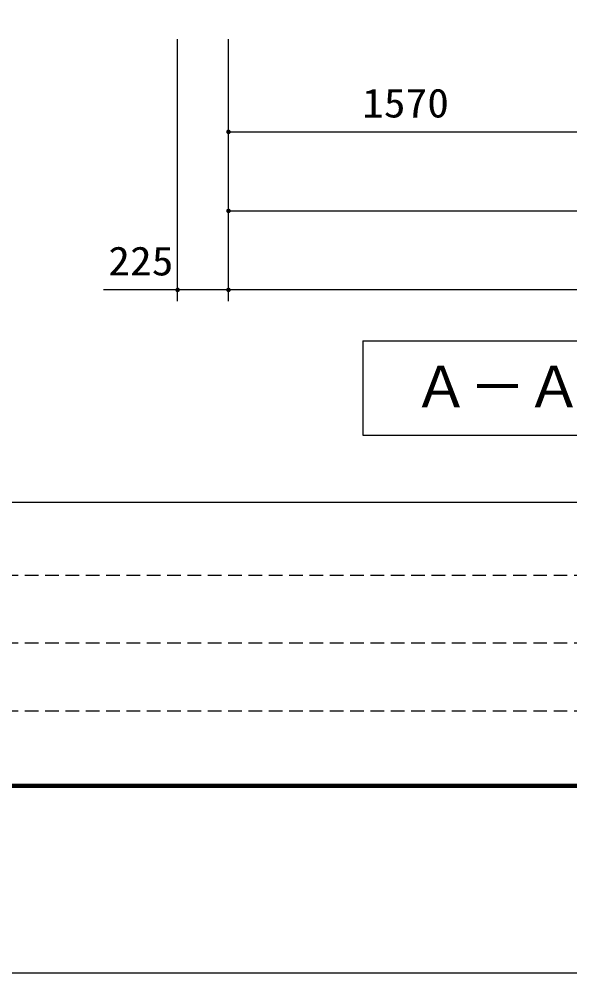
# Model space of a CAD drawing. Units: millimetres, scale not verified. Extents: x -14850 to 14850, y -10500 to 10500.
# Drawn here: x -10305 to -7868, y -10500 to -6276 of the extents above; entities that cross this region are included whole.
import ezdxf
from ezdxf.enums import TextEntityAlignment as Align

# ---------------------------------------------------------------- set-up
doc = ezdxf.new("R2010")
doc.units = ezdxf.units.MM
doc.header["$LTSCALE"] = 50
doc.linetypes.add('DASHED1', pattern=[1.8, 1.2, -0.6])
for name, color, linetype, lineweight in [('0-3_製作', 5, 'Continuous', 25), ('0-5_水管', 3, 'Continuous', 25), ('0-7_図面枠', 7, 'Continuous', 25), ('0-8_Axis_waku', 7, 'Continuous', 25)]:
    doc.layers.add(name, color=color, linetype=linetype, lineweight=lineweight)
doc.styles.add('ＭＳ ゴシック', font='')
doc.styles.get('ＭＳ ゴシック').set_extended_font_data('MS Gothic')

msp = doc.modelspace()

# ---------------------------------------------------------------- linework, layer by layer
at = {"layer": '0-3_製作', "color": 2}
for p, q in [((-9604, -7525.02), (-9604, -6364)), ((-9379, -7525.02), (-9379, -6364)), ((-9379, -6775.02), (-7809, -6775.02)), ((-9379, -7125.02), (-4729, -7125.02)), ((-9604, -7475.02), (-9931.47, -7475.02)), ((-9379, -7475.02), (-9604, -7475.02)), ((-4119, -7475.02), (-9379, -7475.02))]:
    msp.add_line(p, q, dxfattribs=at)
at = {"layer": '0-3_製作'}
for points in [[(-9388.98, -6774.39), (-9379, -6775.02), (-9389, -6775.02)], [(-9389, -6775.02), (-9383.26, -6784.07), (-9388.92, -6776.27)], [(-9389, -6775.02), (-9382.09, -6784.53), (-9383.26, -6784.07)], [(-9379, -6775.02), (-9382.09, -6784.53), (-9389, -6775.02)], [(-9388.82, -6773.14), (-9379, -6775.02), (-9388.98, -6774.39)], [(-9388.92, -6776.27), (-9384.36, -6783.46), (-9388.68, -6777.51)], [(-9388.92, -6776.27), (-9383.26, -6784.07), (-9384.36, -6783.46)], [(-9388.51, -6771.93), (-9379, -6775.02), (-9388.82, -6773.14)], [(-9388.68, -6777.51), (-9385.37, -6782.72), (-9388.3, -6778.7)], [(-9388.68, -6777.51), (-9384.36, -6783.46), (-9385.37, -6782.72)], [(-9388.05, -6770.76), (-9379, -6775.02), (-9388.51, -6771.93)], [(-9388.3, -6778.7), (-9386.29, -6781.86), (-9387.76, -6779.84)], [(-9388.3, -6778.7), (-9385.37, -6782.72), (-9386.29, -6781.86)], [(-9387.44, -6769.66), (-9379, -6775.02), (-9388.05, -6770.76)], [(-9387.76, -6779.84), (-9386.29, -6781.86), (-9387.09, -6780.9)], [(-9386.7, -6768.64), (-9379, -6775.02), (-9387.44, -6769.66)], [(-9385.84, -6767.73), (-9379, -6775.02), (-9386.7, -6768.64)], [(-9384.88, -6766.93), (-9379, -6775.02), (-9385.84, -6767.73)], [(-9383.82, -6766.26), (-9379, -6775.02), (-9384.88, -6766.93)], [(-9383.82, -6766.26), (-9379, -6765.02), (-9379, -6775.02)], [(-9382.68, -6765.72), (-9379, -6765.02), (-9383.82, -6766.26)], [(-9381.49, -6765.33), (-9379, -6765.02), (-9382.68, -6765.72)], [(-9379, -6775.02), (-9380.87, -6784.84), (-9382.09, -6784.53)], [(-9380.25, -6765.1), (-9379, -6765.02), (-9381.49, -6765.33)], [(-9379, -6775.02), (-9379.63, -6785), (-9380.87, -6784.84)], [(-9379, -6775.02), (-9379, -6785.02), (-9379.63, -6785)], [(-9379, -6765.02), (-9369, -6775.02), (-9379, -6775.02)], [(-9378.37, -6765.04), (-9369, -6775.02), (-9379, -6765.02)], [(-9379, -6775.02), (-9377.75, -6784.94), (-9379, -6785.02)], [(-9379, -6775.02), (-9376.51, -6784.7), (-9377.75, -6784.94)], [(-9379, -6775.02), (-9375.32, -6784.32), (-9376.51, -6784.7)], [(-9379, -6775.02), (-9374.18, -6783.78), (-9375.32, -6784.32)], [(-9379, -6775.02), (-9373.12, -6783.11), (-9374.18, -6783.78)], [(-9369, -6775.02), (-9373.12, -6783.11), (-9379, -6775.02)], [(-9377.12, -6765.2), (-9369, -6775.02), (-9378.37, -6765.04)], [(-9375.91, -6765.51), (-9369, -6775.02), (-9377.12, -6765.2)], [(-9374.74, -6765.97), (-9369, -6775.02), (-9375.91, -6765.51)], [(-9374.74, -6765.97), (-9369.08, -6773.77), (-9369, -6775.02)], [(-9373.64, -6766.58), (-9369.08, -6773.77), (-9374.74, -6765.97)], [(-9373.64, -6766.58), (-9369.31, -6772.53), (-9369.08, -6773.77)], [(-9372.62, -6767.31), (-9369.31, -6772.53), (-9373.64, -6766.58)], [(-9369, -6775.02), (-9372.15, -6782.31), (-9373.12, -6783.11)], [(-9372.62, -6767.31), (-9369.7, -6771.34), (-9369.31, -6772.53)], [(-9371.71, -6768.17), (-9369.7, -6771.34), (-9372.62, -6767.31)], [(-9369, -6775.02), (-9371.29, -6781.39), (-9372.15, -6782.31)], [(-9371.71, -6768.17), (-9370.24, -6770.2), (-9369.7, -6771.34)], [(-9370.91, -6769.14), (-9370.24, -6770.2), (-9371.71, -6768.17)], [(-9369, -6775.02), (-9370.56, -6780.38), (-9371.29, -6781.39)], [(-9369, -6775.02), (-9369.95, -6779.28), (-9370.56, -6780.38)], [(-9369, -6775.02), (-9369.49, -6778.11), (-9369.95, -6779.28)], [(-9369, -6775.02), (-9369.18, -6776.89), (-9369.49, -6778.11)], [(-9369, -6775.02), (-9369.02, -6775.65), (-9369.18, -6776.89)], [(-9388.98, -7124.39), (-9379, -7125.02), (-9389, -7125.02)], [(-9389, -7125.02), (-9382.09, -7134.53), (-9388.92, -7126.27)], [(-9389, -7125.02), (-9380.87, -7134.84), (-9382.09, -7134.53)], [(-9379, -7125.02), (-9380.87, -7134.84), (-9389, -7125.02)], [(-9388.82, -7123.14), (-9379, -7125.02), (-9388.98, -7124.39)], [(-9388.92, -7126.27), (-9383.26, -7134.07), (-9388.68, -7127.51)], [(-9388.92, -7126.27), (-9382.09, -7134.53), (-9383.26, -7134.07)], [(-9388.51, -7121.93), (-9379, -7125.02), (-9388.82, -7123.14)], [(-9388.68, -7127.51), (-9384.36, -7133.46), (-9388.3, -7128.7)], [(-9388.68, -7127.51), (-9383.26, -7134.07), (-9384.36, -7133.46)], [(-9388.05, -7120.76), (-9379, -7125.02), (-9388.51, -7121.93)], [(-9388.3, -7128.7), (-9385.37, -7132.72), (-9387.76, -7129.84)], [(-9388.3, -7128.7), (-9384.36, -7133.46), (-9385.37, -7132.72)], [(-9387.44, -7119.66), (-9379, -7125.02), (-9388.05, -7120.76)], [(-9387.76, -7129.84), (-9386.29, -7131.86), (-9387.09, -7130.9)], [(-9387.76, -7129.84), (-9385.37, -7132.72), (-9386.29, -7131.86)], [(-9386.7, -7118.64), (-9379, -7125.02), (-9387.44, -7119.66)], [(-9385.84, -7117.73), (-9379, -7125.02), (-9386.7, -7118.64)], [(-9384.88, -7116.93), (-9379, -7125.02), (-9385.84, -7117.73)], [(-9384.88, -7116.93), (-9379, -7115.02), (-9379, -7125.02)], [(-9383.82, -7116.26), (-9379, -7115.02), (-9384.88, -7116.93)], [(-9382.68, -7115.72), (-9379, -7115.02), (-9383.82, -7116.26)], [(-9381.49, -7115.33), (-9379, -7115.02), (-9382.68, -7115.72)], [(-9380.25, -7115.1), (-9379, -7115.02), (-9381.49, -7115.33)], [(-9379, -7125.02), (-9379.63, -7135), (-9380.87, -7134.84)], [(-9379, -7125.02), (-9379, -7135.02), (-9379.63, -7135)], [(-9379, -7115.02), (-9369, -7125.02), (-9379, -7125.02)], [(-9378.37, -7115.04), (-9369, -7125.02), (-9379, -7115.02)], [(-9379, -7125.02), (-9377.75, -7134.94), (-9379, -7135.02)], [(-9379, -7125.02), (-9376.51, -7134.7), (-9377.75, -7134.94)], [(-9379, -7125.02), (-9375.32, -7134.32), (-9376.51, -7134.7)], [(-9379, -7125.02), (-9374.18, -7133.78), (-9375.32, -7134.32)], [(-9379, -7125.02), (-9373.12, -7133.11), (-9374.18, -7133.78)], [(-9379, -7125.02), (-9372.15, -7132.31), (-9373.12, -7133.11)], [(-9369, -7125.02), (-9372.15, -7132.31), (-9379, -7125.02)], [(-9377.12, -7115.2), (-9369, -7125.02), (-9378.37, -7115.04)], [(-9375.91, -7115.51), (-9369, -7125.02), (-9377.12, -7115.2)], [(-9375.91, -7115.51), (-9369.08, -7123.77), (-9369, -7125.02)], [(-9374.74, -7115.97), (-9369.08, -7123.77), (-9375.91, -7115.51)], [(-9374.74, -7115.97), (-9369.31, -7122.53), (-9369.08, -7123.77)], [(-9373.64, -7116.58), (-9369.31, -7122.53), (-9374.74, -7115.97)], [(-9373.64, -7116.58), (-9369.7, -7121.34), (-9369.31, -7122.53)], [(-9372.62, -7117.31), (-9369.7, -7121.34), (-9373.64, -7116.58)], [(-9372.62, -7117.31), (-9370.24, -7120.2), (-9369.7, -7121.34)], [(-9371.71, -7118.17), (-9370.24, -7120.2), (-9372.62, -7117.31)], [(-9369, -7125.02), (-9371.29, -7131.39), (-9372.15, -7132.31)], [(-9371.71, -7118.17), (-9370.91, -7119.14), (-9370.24, -7120.2)], [(-9369, -7125.02), (-9370.56, -7130.38), (-9371.29, -7131.39)], [(-9369, -7125.02), (-9369.95, -7129.28), (-9370.56, -7130.38)], [(-9369, -7125.02), (-9369.49, -7128.11), (-9369.95, -7129.28)], [(-9369, -7125.02), (-9369.18, -7126.89), (-9369.49, -7128.11)], [(-9369, -7125.02), (-9369.02, -7125.65), (-9369.18, -7126.89)], [(-9613.98, -7474.39), (-9604, -7475.02), (-9614, -7475.02)], [(-9614, -7475.02), (-9607.09, -7484.53), (-9613.92, -7476.27)], [(-9614, -7475.02), (-9605.87, -7484.84), (-9607.09, -7484.53)], [(-9604, -7475.02), (-9605.87, -7484.84), (-9614, -7475.02)], [(-9613.82, -7473.14), (-9604, -7475.02), (-9613.98, -7474.39)], [(-9613.92, -7476.27), (-9608.26, -7484.07), (-9613.68, -7477.51)], [(-9613.92, -7476.27), (-9607.09, -7484.53), (-9608.26, -7484.07)], [(-9613.51, -7471.93), (-9604, -7475.02), (-9613.82, -7473.14)], [(-9613.05, -7470.76), (-9604, -7475.02), (-9613.51, -7471.93)], [(-9612.44, -7469.66), (-9604, -7475.02), (-9613.05, -7470.76)], [(-9611.7, -7468.64), (-9604, -7475.02), (-9612.44, -7469.66)], [(-9610.84, -7467.73), (-9604, -7475.02), (-9611.7, -7468.64)], [(-9609.88, -7466.93), (-9604, -7475.02), (-9610.84, -7467.73)], [(-9609.88, -7466.93), (-9604, -7465.02), (-9604, -7475.02)], [(-9608.82, -7466.26), (-9604, -7465.02), (-9609.88, -7466.93)], [(-9607.68, -7465.72), (-9604, -7465.02), (-9608.82, -7466.26)], [(-9606.49, -7465.33), (-9604, -7465.02), (-9607.68, -7465.72)], [(-9605.25, -7465.1), (-9604, -7465.02), (-9606.49, -7465.33)], [(-9604, -7475.02), (-9604.63, -7485), (-9605.87, -7484.84)], [(-9604, -7475.02), (-9604, -7485.02), (-9604.63, -7485)], [(-9604, -7465.02), (-9594, -7475.02), (-9604, -7475.02)], [(-9603.37, -7465.04), (-9594, -7475.02), (-9604, -7465.02)], [(-9604, -7475.02), (-9602.74, -7484.94), (-9604, -7485.02)], [(-9604, -7475.02), (-9601.51, -7484.7), (-9602.74, -7484.94)], [(-9604, -7475.02), (-9600.32, -7484.32), (-9601.51, -7484.7)], [(-9604, -7475.02), (-9599.18, -7483.78), (-9600.32, -7484.32)], [(-9604, -7475.02), (-9598.12, -7483.11), (-9599.18, -7483.78)], [(-9604, -7475.02), (-9597.15, -7482.31), (-9598.12, -7483.11)], [(-9594, -7475.02), (-9597.15, -7482.31), (-9604, -7475.02)], [(-9602.12, -7465.2), (-9594, -7475.02), (-9603.37, -7465.04)], [(-9600.91, -7465.51), (-9594, -7475.02), (-9602.12, -7465.2)], [(-9600.91, -7465.51), (-9594.08, -7473.77), (-9594, -7475.02)], [(-9599.74, -7465.97), (-9594.08, -7473.77), (-9600.91, -7465.51)], [(-9599.74, -7465.97), (-9594.31, -7472.53), (-9594.08, -7473.77)], [(-9598.64, -7466.58), (-9594.31, -7472.53), (-9599.74, -7465.97)], [(-9598.64, -7466.58), (-9594.7, -7471.34), (-9594.31, -7472.53)], [(-9597.62, -7467.31), (-9594.7, -7471.34), (-9598.64, -7466.58)], [(-9597.62, -7467.31), (-9595.24, -7470.2), (-9594.7, -7471.34)], [(-9596.71, -7468.17), (-9595.24, -7470.2), (-9597.62, -7467.31)], [(-9594, -7475.02), (-9596.29, -7481.39), (-9597.15, -7482.31)], [(-9596.71, -7468.17), (-9595.91, -7469.14), (-9595.24, -7470.2)], [(-9594, -7475.02), (-9595.56, -7480.38), (-9596.29, -7481.39)], [(-9594, -7475.02), (-9594.95, -7479.28), (-9595.56, -7480.38)], [(-9594, -7475.02), (-9594.49, -7478.11), (-9594.95, -7479.28)], [(-9594, -7475.02), (-9594.18, -7476.89), (-9594.49, -7478.11)], [(-9594, -7475.02), (-9594.02, -7475.65), (-9594.18, -7476.89)], [(-9388.98, -7474.39), (-9379, -7475.02), (-9389, -7475.02)], [(-9389, -7475.02), (-9382.09, -7484.53), (-9388.92, -7476.27)], [(-9389, -7475.02), (-9380.87, -7484.84), (-9382.09, -7484.53)], [(-9379, -7475.02), (-9380.87, -7484.84), (-9389, -7475.02)], [(-9388.82, -7473.14), (-9379, -7475.02), (-9388.98, -7474.39)], [(-9388.92, -7476.27), (-9383.26, -7484.07), (-9388.68, -7477.51)], [(-9388.92, -7476.27), (-9382.09, -7484.53), (-9383.26, -7484.07)], [(-9388.51, -7471.93), (-9379, -7475.02), (-9388.82, -7473.14)], [(-9388.05, -7470.76), (-9379, -7475.02), (-9388.51, -7471.93)], [(-9387.44, -7469.66), (-9379, -7475.02), (-9388.05, -7470.76)], [(-9386.7, -7468.64), (-9379, -7475.02), (-9387.44, -7469.66)], [(-9385.84, -7467.73), (-9379, -7475.02), (-9386.7, -7468.64)], [(-9384.88, -7466.93), (-9379, -7475.02), (-9385.84, -7467.73)], [(-9384.88, -7466.93), (-9379, -7465.02), (-9379, -7475.02)], [(-9383.82, -7466.26), (-9379, -7465.02), (-9384.88, -7466.93)], [(-9382.68, -7465.72), (-9379, -7465.02), (-9383.82, -7466.26)], [(-9381.49, -7465.33), (-9379, -7465.02), (-9382.68, -7465.72)], [(-9380.25, -7465.1), (-9379, -7465.02), (-9381.49, -7465.33)], [(-9379, -7475.02), (-9379.63, -7485), (-9380.87, -7484.84)], [(-9379, -7475.02), (-9379, -7485.02), (-9379.63, -7485)], [(-9379, -7465.02), (-9369, -7475.02), (-9379, -7475.02)], [(-9378.37, -7465.04), (-9369, -7475.02), (-9379, -7465.02)], [(-9379, -7475.02), (-9377.75, -7484.94), (-9379, -7485.02)], [(-9379, -7475.02), (-9376.51, -7484.7), (-9377.75, -7484.94)], [(-9379, -7475.02), (-9375.32, -7484.32), (-9376.51, -7484.7)], [(-9379, -7475.02), (-9374.18, -7483.78), (-9375.32, -7484.32)], [(-9379, -7475.02), (-9373.12, -7483.11), (-9374.18, -7483.78)], [(-9379, -7475.02), (-9372.15, -7482.31), (-9373.12, -7483.11)], [(-9369, -7475.02), (-9372.15, -7482.31), (-9379, -7475.02)], [(-9377.12, -7465.2), (-9369, -7475.02), (-9378.37, -7465.04)], [(-9375.91, -7465.51), (-9369, -7475.02), (-9377.12, -7465.2)], [(-9375.91, -7465.51), (-9369.08, -7473.77), (-9369, -7475.02)], [(-9374.74, -7465.97), (-9369.08, -7473.77), (-9375.91, -7465.51)], [(-9374.74, -7465.97), (-9369.31, -7472.53), (-9369.08, -7473.77)], [(-9373.64, -7466.58), (-9369.31, -7472.53), (-9374.74, -7465.97)], [(-9373.64, -7466.58), (-9369.7, -7471.34), (-9369.31, -7472.53)], [(-9372.62, -7467.31), (-9369.7, -7471.34), (-9373.64, -7466.58)], [(-9372.62, -7467.31), (-9370.24, -7470.2), (-9369.7, -7471.34)], [(-9371.71, -7468.17), (-9370.24, -7470.2), (-9372.62, -7467.31)], [(-9369, -7475.02), (-9371.29, -7481.39), (-9372.15, -7482.31)], [(-9371.71, -7468.17), (-9370.91, -7469.14), (-9370.24, -7470.2)], [(-9369, -7475.02), (-9370.56, -7480.38), (-9371.29, -7481.39)], [(-9369, -7475.02), (-9369.95, -7479.28), (-9370.56, -7480.38)], [(-9369, -7475.02), (-9369.49, -7478.11), (-9369.95, -7479.28)], [(-9369, -7475.02), (-9369.18, -7476.89), (-9369.49, -7478.11)], [(-9369, -7475.02), (-9369.02, -7475.65), (-9369.18, -7476.89)], [(-9613.68, -7477.51), (-9609.36, -7483.46), (-9613.3, -7478.7)], [(-9613.68, -7477.51), (-9608.26, -7484.07), (-9609.36, -7483.46)], [(-9613.3, -7478.7), (-9610.37, -7482.72), (-9612.76, -7479.84)], [(-9613.3, -7478.7), (-9609.36, -7483.46), (-9610.37, -7482.72)], [(-9612.76, -7479.84), (-9611.29, -7481.86), (-9612.09, -7480.9)], [(-9612.76, -7479.84), (-9610.37, -7482.72), (-9611.29, -7481.86)], [(-9388.68, -7477.51), (-9384.36, -7483.46), (-9388.3, -7478.7)], [(-9388.68, -7477.51), (-9383.26, -7484.07), (-9384.36, -7483.46)], [(-9388.3, -7478.7), (-9385.37, -7482.72), (-9387.76, -7479.84)], [(-9388.3, -7478.7), (-9384.36, -7483.46), (-9385.37, -7482.72)], [(-9387.76, -7479.84), (-9386.29, -7481.86), (-9387.09, -7480.9)], [(-9387.76, -7479.84), (-9385.37, -7482.72), (-9386.29, -7481.86)]]:
    msp.add_solid(points, dxfattribs=at)
at = {"layer": '0-5_水管'}
for p, q in [((-8784.62, -7701.28), (-8784.62, -8117.95)), ((-8784.62, -8117.95), (-5451.29, -8117.95))]:
    msp.add_line(p, q, dxfattribs=at)
msp.add_lwpolyline([(-8784.62, -7701.28), (-5451.29, -7701.28), (-5451.29, -8117.95)], dxfattribs=at)
at = {"layer": '0-7_図面枠'}
msp.add_lwpolyline([(-14850, -10500), (14850, -10500), (14850, 10500), (-14850, 10500)], close=True, dxfattribs=at)
at = {"layer": '0-8_Axis_waku'}
for p, q in [((-12950, -8415), (14000, -8415)), ((14008, -9673.01), (-12958, -9673.01)), ((14007, -9672.01), (-12957, -9672.01)), ((14006, -9671.01), (-12956, -9671.01)), ((14005, -9670.01), (-12955, -9670.01)), ((14004, -9669.01), (-12954, -9669.01)), ((14003, -9668.01), (-12953, -9668.01)), ((14002, -9667.01), (-12952, -9667.01)), ((14001, -9666.01), (-12951, -9666.01)), ((-12950, -9665), (14000, -9665)), ((14014, -9679.01), (-12964, -9679.01)), ((14013, -9678.01), (-12963, -9678.01)), ((14012, -9677.01), (-12962, -9677.01)), ((14011, -9676.01), (-12961, -9676.01)), ((14010, -9675.01), (-12960, -9675.01)), ((14009, -9674.01), (-12959, -9674.01))]:
    msp.add_line(p, q, dxfattribs=at)
at = {"layer": '0-8_Axis_waku', "linetype": 'DASHED1'}
for p, q in [((400, -8740), (-12950, -8740)), ((400, -9040), (-12950, -9040)), ((400, -9340), (-12950, -9340))]:
    msp.add_line(p, q, dxfattribs=at)

# ---------------------------------------------------------------- texts
at = {"layer": '0-3_製作', "color": 4, "style": 'ＭＳ ゴシック', "width": 1.1}
for s, p in [('1570', (-8787.75, -6750.02)), ('225', (-9910.71, -7449.48))]:
    msp.add_text(s, height=128.4, dxfattribs=at).set_placement(p, align=Align.BOTTOM_LEFT)
at = {"layer": '0-5_水管', "color": 4, "style": 'ＭＳ ゴシック'}
msp.add_text('Ａ－Ａ断面図', height=183.3, dxfattribs=at).set_placement((-8563.15, -8049.68), align=Align.BOTTOM_LEFT)

doc.saveas('drawing.dxf')
